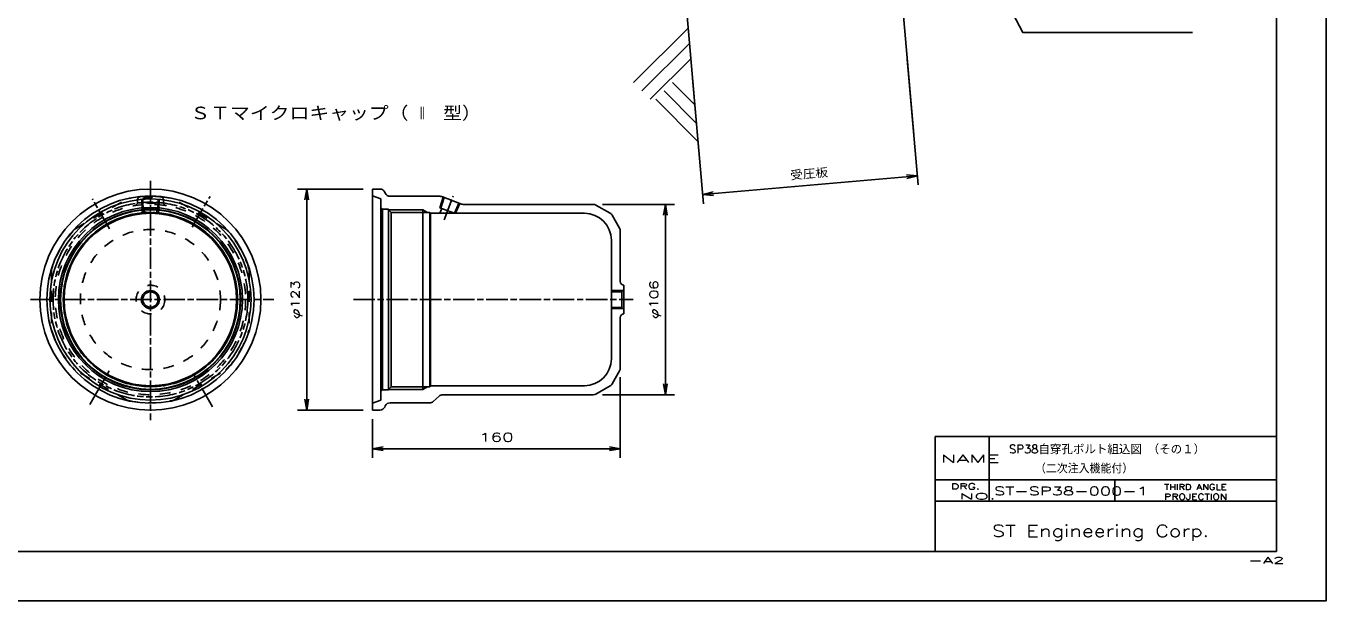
# Model space of a CAD drawing. Units: millimetres at full size, sheet at 1:1; some dimension numbers follow another scale. Extents: x -8 to 1148, y -16 to 814.
# Drawn here: x 424 to 1148, y -16 to 304 of the extents above; entities that cross this region are included whole.
import ezdxf
from ezdxf.enums import TextEntityAlignment as Align

# ---------------------------------------------------------------- set-up
doc = ezdxf.new("R2010")
doc.units = ezdxf.units.MM
for name, pattern in [('CHAIN', [18.5, 12, -1.5, 3.5, -1.5]), ('CHAIN_DOUBLE_DASH', [23.5, 12, -1.5, 3.5, -1.5, 3.5, -1.5]), ('DASHED_SPACED', [12, 6, -6])]:
    doc.linetypes.add(name, pattern=pattern)
for name, color, linetype, lineweight in [('1 外形線', 7, 'Continuous', 25), ('2 細い実線', 3, 'Continuous', 25), ('3 隠れ線', 2, 'DASHED_SPACED', 25), ('4 中心線', 1, 'CHAIN', 25), ('5 想像線', 6, 'CHAIN_DOUBLE_DASH', 25), ('6 寸法線', 4, 'Continuous', 25), ('7 枠・タイトル', 7, 'Continuous', 25), ('DEFPOINTS_9', 7, 'Continuous', 25)]:
    doc.layers.add(name, color=color, linetype=linetype, lineweight=lineweight)
doc.styles.add('simplex.shx', font='')
doc.styles.add('ＭＳ Ｐゴシック', font='')
doc.styles.get('simplex.shx').set_extended_font_data('simplex.shx')
doc.styles.get('ＭＳ Ｐゴシック').set_extended_font_data('MS PGothic')

# ---------------------------------------------------------------- blocks, each defined once
blk = doc.blocks.new('open_arrow')
at = {"color": 0, "linetype": 'Continuous', "lineweight": -2}
blk.add_lwpolyline([(7.5, 1.25), (0, 0), (7.5, -1.25)], dxfattribs=at)

msp = doc.modelspace()

# ---------------------------------------------------------------- linework, layer by layer
at = {"layer": '1 外形線'}
for p, q in [((918.06, 243.123), (905.668, 384.769)), ((798.383, 234.192), (786.125, 374.31)), ((616.638, 212.816), (616.638, 89.816)), ((616.638, 212.816), (620.784, 212.816)), ((623.467, 211.157), (623.809, 210.474)), ((616.638, 208.99), (621.238, 207.316)), ((621.238, 207.316), (621.238, 151.316)), ((626.492, 208.816), (654.121, 208.816)), ((656.642, 208.073), (654.642, 202.201)), ((655.177, 208.624), (666.128, 204.507)), ((664.661, 205.059), (662.298, 199.323)), ((667.183, 204.316), (739.585, 204.316)), ((748.942, 199.378), (741.085, 203.914)), ((621.238, 202.566), (622.238, 201.566)), ((622.238, 201.566), (622.238, 151.316)), ((625.638, 201.566), (622.238, 201.566)), ((625.638, 151.316), (625.638, 201.566)), ((625.638, 201.316), (627.138, 199.816)), ((627.138, 199.816), (627.138, 151.316)), ((627.138, 199.816), (648.638, 199.816)), ((644.638, 201.316), (644.638, 151.316)), ((648.638, 199.816), (648.638, 151.316)), ((648.638, 199.816), (648.927, 199.316)), ((648.927, 199.316), (734.638, 199.316)), ((648.927, 199.316), (648.927, 151.316)), ((654.099, 202.405), (662.319, 199.316)), ((654.188, 199.316), (655.194, 201.993)), ((661.666, 199.316), (661.747, 199.531)), ((754.236, 191.012), (750.04, 198.28)), ((754.638, 189.512), (754.638, 161.316)), ((749.638, 184.316), (749.638, 151.316)), ((756.638, 159.316), (756.638, 143.316)), ((749.638, 155.702), (755.525, 155.702)), ((755.525, 155.702), (756.638, 156.816)), ((755.525, 155.702), (755.525, 151.316)), ((621.238, 151.316), (621.238, 95.316)), ((622.238, 151.316), (622.238, 101.066)), ((625.638, 151.316), (625.638, 101.066)), ((627.138, 151.316), (627.138, 102.816)), ((644.638, 151.316), (644.638, 101.316)), ((648.638, 151.316), (648.638, 102.816)), ((648.927, 151.316), (648.927, 103.316)), ((749.638, 118.316), (749.638, 151.316)), ((749.638, 146.929), (755.525, 146.929)), ((755.525, 151.316), (755.525, 146.929)), ((755.525, 146.929), (756.638, 145.816)), ((754.638, 141.316), (754.638, 113.119)), ((754.236, 111.619), (750.04, 104.351)), ((625.638, 101.316), (627.138, 102.816)), ((627.138, 102.816), (648.638, 102.816)), ((648.638, 102.816), (648.927, 103.316)), ((648.927, 103.316), (734.638, 103.316)), ((748.942, 103.253), (741.085, 98.717)), ((616.638, 93.641), (621.238, 95.316)), ((622.238, 101.066), (621.238, 100.066)), ((622.238, 101.066), (625.638, 101.066)), ((650.486, 94.558), (653.781, 97.54)), ((655.794, 98.316), (739.585, 98.316)), ((616.638, 89.816), (620.784, 89.816)), ((623.467, 91.474), (623.809, 92.157)), ((626.492, 93.816), (648.511, 93.816))]:
    msp.add_line(p, q, dxfattribs=at)
for radius in [61.5, 57.674, 56, 51.24, 50.25, 48.5, 48, 4.25]:
    msp.add_circle((493.041, 151.316), radius, dxfattribs=at)
for centre, radius, start, end in [((620.784, 209.816), 3, 26.56505, 90), ((626.492, 211.816), 3, 206.56505, 270), ((654.121, 205.816), 3, 69.39953, 90), ((667.183, 207.316), 3, 249.39953, 270), ((739.585, 201.316), 3, 60, 90), ((734.638, 184.316), 15, 0, 90), ((747.442, 196.78), 3, 30, 60), ((751.638, 189.512), 3, 0, 30), ((756.638, 161.316), 2, 180, 270), ((756.638, 141.316), 2, 90, 180), ((734.638, 118.316), 15, 270, 0), ((751.638, 113.119), 3, 330, 0), ((747.442, 105.851), 3, 300, 330), ((648.511, 96.816), 3, 270, 311.18593), ((655.794, 95.316), 3, 90, 132.14863), ((739.585, 101.316), 3, 270, 300), ((620.784, 92.816), 3, 270, 333.43495), ((626.492, 90.816), 3, 90, 153.43495)]:
    msp.add_arc(centre, radius, start, end, dxfattribs=at)
at = {"layer": '2 細い実線'}
for p, q in [((761.995, 272.067), (792.32, 302.392)), ((766.635, 267.427), (793.067, 293.858)), ((771.276, 262.786), (793.813, 285.324)), ((796.024, 259.693), (783.65, 272.067)), ((797.838, 239.317), (774.369, 262.786)), ((796.949, 249.488), (779.01, 267.427)), ((656.099, 208.277), (654.099, 202.405)), ((665.205, 204.854), (662.923, 199.316)), ((625.638, 201.316), (644.638, 201.316)), ((644.638, 201.316), (647.236, 199.816)), ((756.138, 156.316), (749.638, 156.316)), ((756.138, 146.316), (749.638, 146.316)), ((644.638, 101.316), (647.236, 102.816)), ((625.638, 101.316), (644.638, 101.316))]:
    msp.add_line(p, q, dxfattribs=at)
for radius in [50, 5]:
    msp.add_circle((493.041, 151.316), radius, dxfattribs=at)
at = {"layer": '3 隠れ線'}
for p, q in [((451.018, 190.562), (480.065, 207.332)), ((485.768, 206.354), (485.831, 205.751)), ((488.177, 206.566), (488.371, 200.762)), ((488.757, 206.566), (488.951, 200.762)), ((497.326, 206.566), (497.132, 200.762)), ((497.905, 206.566), (497.711, 200.762)), ((500.315, 206.354), (500.251, 205.751)), ((535.065, 190.562), (506.018, 207.332)), ((489.541, 200.762), (489.541, 199.188)), ((496.541, 200.762), (496.541, 199.188)), ((438.041, 168.086), (438.041, 134.545)), ((548.041, 168.086), (548.041, 134.545)), ((480.065, 95.299), (451.018, 112.069)), ((506.018, 95.299), (535.065, 112.069))]:
    msp.add_line(p, q, dxfattribs=at)
for radius in [53, 39, 8]:
    msp.add_circle((493.041, 151.316), radius, dxfattribs=at)
for centre, radius, start, end in [((493.041, 151.316), 57.5, 76.95743, 103.04257), ((483.842, 205.541), 2, 279.62819, 6.02139), ((487.757, 206.563), 2, 95.4639, 186.02139), ((493.041, 151.316), 57.5, 84.5361, 95.4639), ((498.326, 206.563), 2, 353.97861, 84.5361), ((502.24, 205.541), 2, 173.97861, 260.37181), ((493.041, 151.316), 57.5, 136.95743, 163.04257), ((493.041, 151.316), 57.5, 16.95743, 43.04257), ((493.041, 151.316), 57.5, 196.95743, 223.04257), ((493.041, 151.316), 57.5, 316.95743, 343.04257), ((493.041, 151.316), 57.5, 256.95743, 283.04257)]:
    msp.add_arc(centre, radius, start, end, dxfattribs=at)
for centre, major_axis in [((493.041, 206.566), (-4.864, 0)), ((493.041, 206.566), (-4.284, 0)), ((493.041, 200.762), (-4.091, 0)), ((493.041, 200.762), (-3.5, 0))]:
    msp.add_ellipse(centre, major_axis=major_axis, ratio=0.351849, dxfattribs=at)
msp.add_ellipse((493.041, 200.762), major_axis=(-4.67, 0), ratio=0.351849, start_param=2.0096795, end_param=7.4150985, dxfattribs=at)
at = {"layer": '4 中心線'}
for p, q in [((493.041, 217.337), (493.041, 84.125)), ((470.273, 190.751), (460.722, 207.295)), ((516.277, 191.56), (526.204, 208.755)), ((656.586, 195.749), (661.487, 208.786)), ((426.249, 151.316), (561.776, 151.316)), ((606.018, 151.316), (761.872, 151.316)), ((459.296, 92.867), (470.079, 111.544)), ((527.562, 91.524), (516.804, 110.157))]:
    msp.add_line(p, q, dxfattribs=at)
at = {"layer": '5 想像線'}
for radius in [54.201, 48.501]:
    msp.add_circle((493.041, 151.316), radius, dxfattribs=at)
at = {"layer": '6 寸法線'}
for p, q in [((914.39, 285.07), (920.508, 215.15)), ((794.847, 274.611), (800.964, 204.691)), ((800.522, 209.752), (920.065, 220.21)), ((611.558, 212.816), (574.964, 212.816)), ((580.044, 89.816), (580.044, 212.816)), ((744.665, 204.316), (784.783, 204.316)), ((779.703, 98.316), (779.703, 204.316)), ((754.638, 108.039), (754.638, 63.171)), ((744.665, 98.316), (784.783, 98.316)), ((611.558, 89.816), (574.964, 89.816)), ((616.638, 84.736), (616.638, 63.171)), ((754.638, 68.251), (616.638, 68.251))]:
    msp.add_line(p, q, dxfattribs=at)
msp.add_lwpolyline([(930.906, 391.077), (978.685, 300.001), (1073.125, 300.001)], dxfattribs=at)
at = {"layer": '7 枠・タイトル'}
for p, q in [((1120, 787), (1120, 11)), ((930, 75), (930, 11)), ((930, 75), (1120, 75)), ((960, 75), (960, 39)), ((930, 51), (1120, 51)), ((1030, 51), (1030, 39)), ((930, 39), (1120, 39)), ((20, 11), (1120, 11))]:
    msp.add_line(p, q, dxfattribs=at)
at = {"layer": 'DEFPOINTS_9'}
msp.add_lwpolyline([(-7.5, -16.5), (1147.5, -16.5), (1147.5, 814.5), (-7.5, 814.5)], close=True, dxfattribs=at)

# ---------------------------------------------------------------- block references
at = {"layer": '6 寸法線', "xscale": 0.8, "yscale": 0.8}
for p, rotation in [((920.065, 220.21), 185), ((580.044, 212.816), 270), ((800.522, 209.752), 5), ((779.703, 204.316), 270), ((779.703, 98.316), 90), ((580.044, 89.816), 90), ((754.638, 68.251), 180)]:
    msp.add_blockref('open_arrow', p, dxfattribs=dict(at, rotation=rotation))
msp.add_blockref('open_arrow', (616.638, 68.251), dxfattribs=at)

# ---------------------------------------------------------------- texts
at = {"layer": '6 寸法線'}
for s, style, width, p in [('ＳＴマイクロキャップ（', 'simplex.shx', 1.15, (515.263, 249.551)), ('Ⅱ', 'ＭＳ Ｐゴシック', 0.5, (641.983, 249.551)), ('型）', 'simplex.shx', 1.1, (655.947, 249.551))]:
    msp.add_text(s, height=7.038, dxfattribs=dict(at, style=style, width=width)).set_placement(p, align=Align.BOTTOM_LEFT)
at = {"layer": '6 寸法線', "style": 'simplex.shx'}
for s, rotation, width, p in [('受圧板', 5, 1.1, (859.735, 221.357)), ('φ123', 90, 1.3, (573.644, 151.316)), ('φ106', 90, 1.3, (773.303, 151.316))]:
    msp.add_text(s, height=4.692, rotation=rotation, dxfattribs=dict(at, width=width)).set_placement(p, align=Align.MIDDLE_CENTER)
at = {"layer": '6 寸法線', "style": 'simplex.shx', "width": 1.6}
msp.add_text('160', height=4.692, dxfattribs=at).set_placement((685.638, 74.651), align=Align.MIDDLE_CENTER)
at = {"layer": '7 枠・タイトル', "style": 'simplex.shx'}
msp.add_text('SP38自穿孔ボルト組込図 （その１）', height=4.692, dxfattribs=at).set_placement((971.114, 64.32), align=Align.BOTTOM_LEFT)
for s, height, width, p in [('NAME', 4.399, 2.1, (933, 59.2)), ('（二次注入機能付）', 4.692, 0.95, (985.464, 53.647)), ('DRG.', 3.226, 1.6, (938.717, 44.703)), ('ST-SP38-000-1', 4.692, 1.55, (962.714, 40.947)), ('THIRD ANGLE', 3.226, 1.25, (1057.446, 44.406)), ('  NO.', 3.226, 2.75, (931.104, 39.162)), ('PROJECTION', 3.226, 1.35, (1057.474, 38.944)), ('ST Engineering Corp.', 6.598, 1.3, (961.567, 17.213))]:
    msp.add_text(s, height=height, dxfattribs=dict(at, width=width)).set_placement(p, align=Align.BOTTOM_LEFT)
at = {"layer": 'DEFPOINTS_9', "style": 'simplex.shx', "width": 2}
msp.add_text('-A2', height=3.666, dxfattribs=at).set_placement((1104.209, 3.205), align=Align.BOTTOM_LEFT)

doc.saveas('drawing.dxf')
